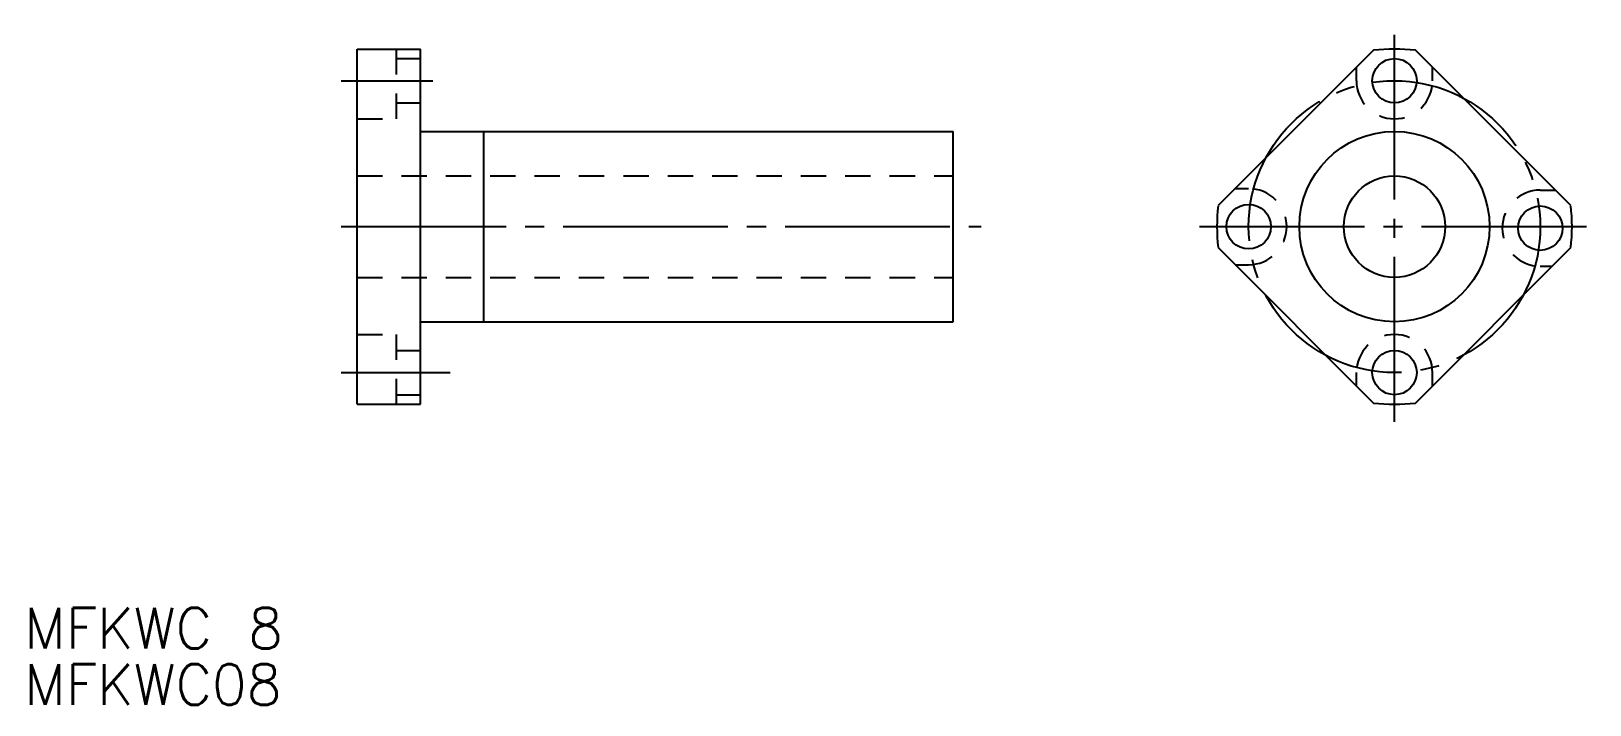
# Model space of a CAD drawing. Extents: x 80 to 203, y 139 to 192.
import ezdxf

# ---------------------------------------------------------------- set-up
doc = ezdxf.new("R2010")
doc.units = 0
doc.linetypes.add('CENTER', pattern=[17.5, 13, -1.5, 1.5, -1.5])
doc.linetypes.add('DASHED', pattern=[3.5, 2, -1.5])
doc.layers.get('0').update_dxf_attribs({"linetype": 'CONTINUOUS'})
doc.layers.add('CENTER', color=1, linetype='CENTER')
doc.styles.get("Standard").update_dxf_attribs({"font": 'txt.shx', "bigfont": '@extfont2.shx'})

msp = doc.modelspace()

# ---------------------------------------------------------------- linework, layer by layer
at = {"color": 7, "linetype": 'CONTINUOUS'}
for p, q in [((105.76, 190.39), (110.76, 190.39)), ((105.76, 162.39), (105.76, 190.39)), ((110.76, 162.39), (110.76, 190.39)), ((185.91, 190.29), (173.67, 178.05)), ((201.47, 178.05), (189.22, 190.29)), ((110.76, 183.89), (152.76, 183.89)), ((115.76, 168.89), (115.76, 183.89)), ((152.76, 168.89), (152.76, 183.89)), ((173.67, 174.74), (185.91, 162.49)), ((189.22, 162.49), (201.47, 174.74)), ((110.76, 168.89), (152.76, 168.89)), ((105.76, 162.39), (110.76, 162.39))]:
    msp.add_line(p, q, dxfattribs=at)
at = {"color": 3, "linetype": 'DASHED'}
for p, q in [((108.86, 184.89), (108.86, 190.39)), ((108.86, 189.64), (110.76, 189.64)), ((184.57, 187.89), (184.57, 188.95)), ((190.57, 187.89), (190.57, 188.95)), ((108.86, 186.14), (110.76, 186.14)), ((105.76, 184.89), (108.86, 184.89)), ((105.76, 180.39), (152.76, 180.39)), ((175.01, 179.39), (176.07, 179.39)), ((199.07, 179.27), (200.25, 179.27)), ((175.01, 173.39), (176.07, 173.39)), ((105.76, 172.39), (152.76, 172.39)), ((199.07, 173.27), (200, 173.27)), ((105.76, 167.89), (108.86, 167.89)), ((108.86, 162.39), (108.86, 167.89)), ((108.86, 166.64), (110.76, 166.64)), ((184.57, 163.83), (184.57, 164.89)), ((190.57, 163.83), (190.57, 164.89)), ((108.86, 163.14), (110.76, 163.14))]:
    msp.add_line(p, q, dxfattribs=at)
at = {"color": 7, "linetype": 'CONTINUOUS'}
for centre, radius in [((187.57, 187.89), 1.75), ((187.57, 176.39), 7.5), ((187.57, 176.39), 4), ((176.07, 176.39), 1.75), ((199.07, 176.27), 1.75), ((187.57, 164.89), 1.75)]:
    msp.add_circle(centre, radius, dxfattribs=at)
for start, end in [(83.2132, 96.7868), (173.2132, 186.7868), (353.2132, 6.7868), (263.2132, 276.7868)]:
    msp.add_arc((187.57, 176.39), 14, start, end, dxfattribs=at)
at = {"color": 3, "linetype": 'DASHED'}
for centre, start, end in [((187.57, 187.89), 180, 0), ((176.07, 176.39), 270, 90), ((199.07, 176.27), 90, 270), ((187.57, 164.89), 0, 180)]:
    msp.add_arc(centre, 3, start, end, dxfattribs=at)
at = {"layer": 'CENTER', "color": 1, "linetype": 'CENTER'}
for p, q in [((187.57, 161.02), (187.57, 191.8)), ((104.51, 187.89), (111.73, 187.89)), ((104.51, 176.39), (154.98, 176.39)), ((172.2, 176.39), (202.97, 176.39)), ((104.51, 164.89), (111.73, 164.89)), ((104.51, 164.89), (113.09, 164.89))]:
    msp.add_line(p, q, dxfattribs=at)
msp.add_circle((187.57, 176.39), 11.5, dxfattribs=at)

# ---------------------------------------------------------------- texts
at = {"color": 7, "linetype": 'CONTINUOUS'}
for s, p in [('MFKWC 8', (79.51, 143.14)), ('MFKWC08', (79.51, 138.7))]:
    msp.add_text(s, height=3.2, dxfattribs=at).set_placement(p)

doc.saveas('drawing.dxf')
